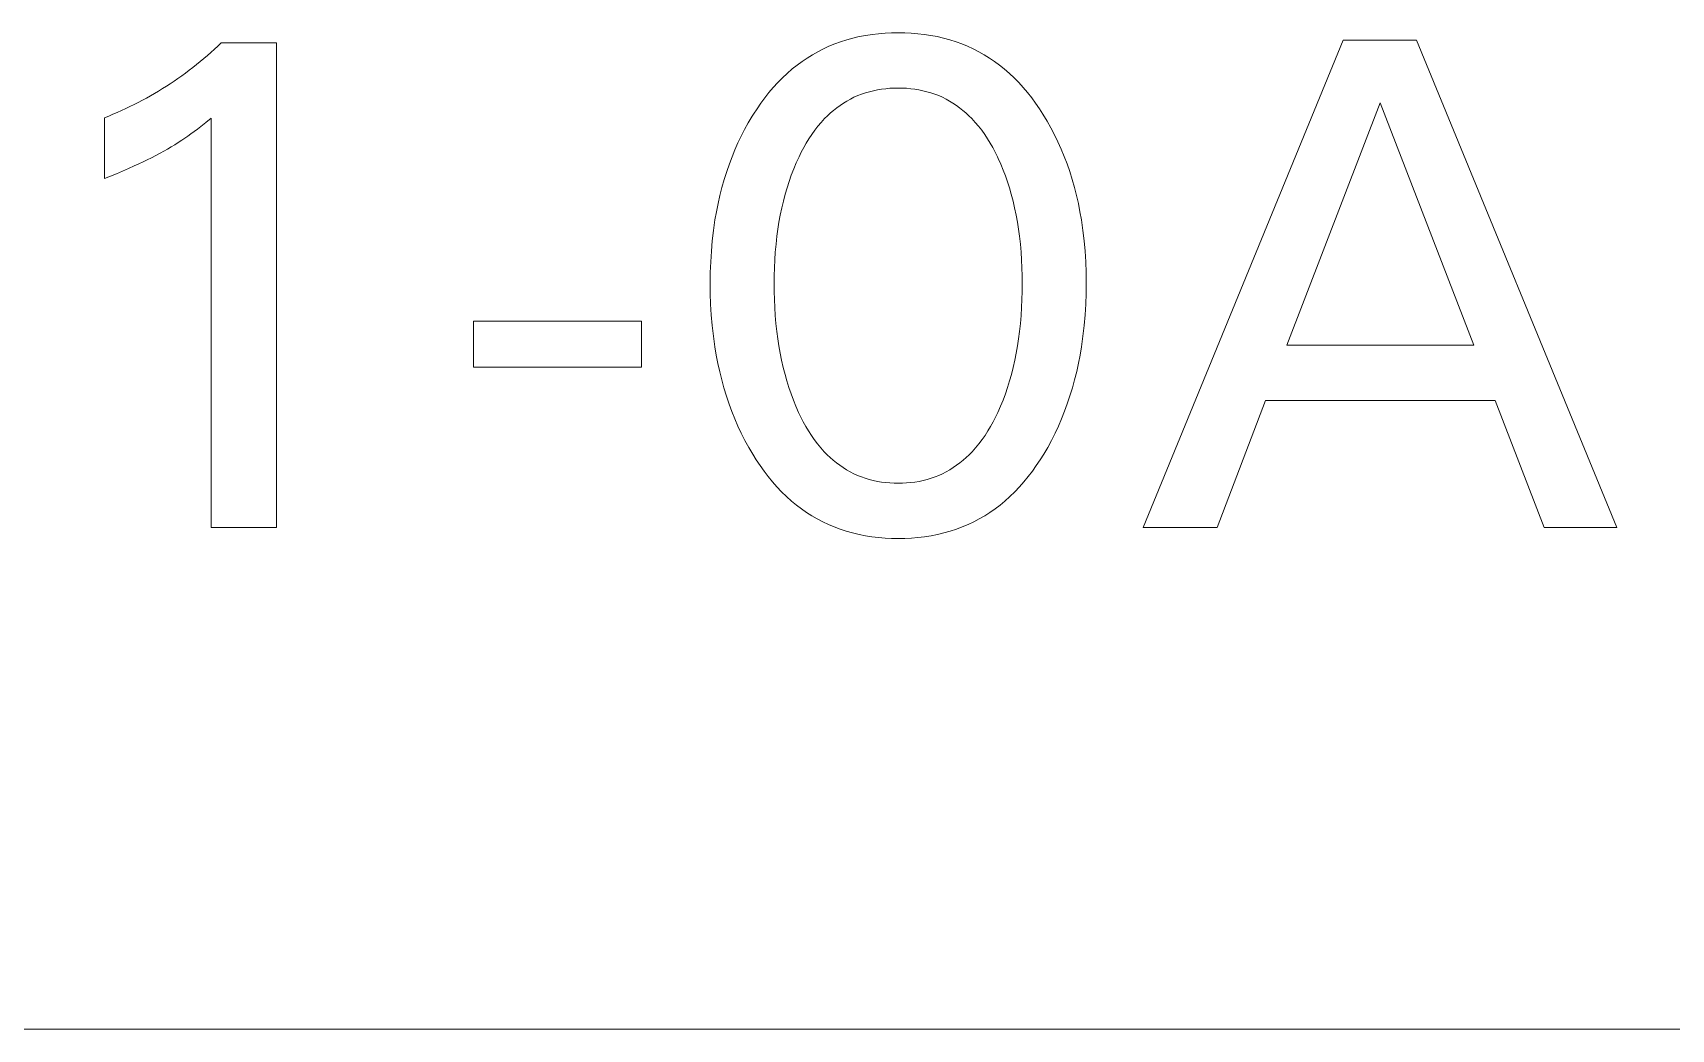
# Model space of a CAD drawing. Header units: millimetres. Extents: x -5035 to 14510, y -7775 to 12.
# Drawn here: x 1382.67 to 1388.38, y -1924.46 to -1920.98 of the extents above; entities that cross this region are included whole.
import ezdxf

# ---------------------------------------------------------------- set-up
doc = ezdxf.new("R2010")
doc.units = ezdxf.units.MM
doc.layers.add('eProC - L2', color=41, linetype='Continuous', lineweight=20)

msp = doc.modelspace()

# ---------------------------------------------------------------- linework, layer by layer
at = {"layer": 'eProC - L2', "linetype": 'Continuous'}
for p, q in [((1383.3265, -1921.0162), (1383.3147, -1921.0275)), ((1383.3265, -1921.0162), (1383.5193, -1921.0162)), ((1383.5193, -1921.0162), (1383.5193, -1922.7065)), ((1385.4654, -1921.0203), (1385.4454, -1921.0285)), ((1385.4856, -1921.0128), (1385.4654, -1921.0203)), ((1385.5072, -1921.0059), (1385.4856, -1921.0128)), ((1385.5291, -1920.9999), (1385.5072, -1921.0059)), ((1385.5512, -1920.9948), (1385.5291, -1920.9999)), ((1385.5735, -1920.9905), (1385.5512, -1920.9948)), ((1385.5959, -1920.9871), (1385.5735, -1920.9905)), ((1385.6185, -1920.9845), (1385.5959, -1920.9871)), ((1385.6412, -1920.9827), (1385.6185, -1920.9845)), ((1385.664, -1920.9816), (1385.6412, -1920.9827)), ((1385.6868, -1920.9812), (1385.664, -1920.9816)), ((1385.7096, -1920.9816), (1385.6868, -1920.9812)), ((1385.7325, -1920.9826), (1385.7096, -1920.9816)), ((1385.7552, -1920.9845), (1385.7325, -1920.9826)), ((1385.7779, -1920.9871), (1385.7552, -1920.9845)), ((1385.8004, -1920.9905), (1385.7779, -1920.9871)), ((1385.8228, -1920.9948), (1385.8004, -1920.9905)), ((1385.8449, -1920.9999), (1385.8228, -1920.9948)), ((1385.8668, -1921.0059), (1385.8449, -1920.9999)), ((1385.8885, -1921.0128), (1385.8668, -1921.0059)), ((1385.9087, -1921.0202), (1385.8885, -1921.0128)), ((1385.9287, -1921.0285), (1385.9087, -1921.0202)), ((1386.541, -1922.7065), (1387.2386, -1921.0065)), ((1387.2386, -1921.0065), (1387.494, -1921.0065)), ((1387.494, -1921.0065), (1388.1916, -1922.7065)), ((1383.2535, -1921.0815), (1383.2409, -1921.0919)), ((1383.2661, -1921.0711), (1383.2535, -1921.0815)), ((1383.2784, -1921.0604), (1383.2661, -1921.0711)), ((1383.2907, -1921.0496), (1383.2784, -1921.0604)), ((1383.3028, -1921.0386), (1383.2907, -1921.0496)), ((1383.3147, -1921.0275), (1383.3028, -1921.0386)), ((1385.3516, -1921.0814), (1385.3342, -1921.0942)), ((1385.3695, -1921.0694), (1385.3516, -1921.0814)), ((1385.3878, -1921.058), (1385.3695, -1921.0694)), ((1385.4067, -1921.0474), (1385.3878, -1921.058)), ((1385.4259, -1921.0376), (1385.4067, -1921.0474)), ((1385.4454, -1921.0285), (1385.4259, -1921.0376)), ((1385.9482, -1921.0376), (1385.9287, -1921.0285)), ((1385.9675, -1921.0474), (1385.9482, -1921.0376)), ((1385.9863, -1921.058), (1385.9675, -1921.0474)), ((1386.0046, -1921.0693), (1385.9863, -1921.058)), ((1386.0226, -1921.0814), (1386.0046, -1921.0693)), ((1386.0399, -1921.0942), (1386.0226, -1921.0814)), ((1383.189, -1921.1313), (1383.1758, -1921.1406)), ((1383.202, -1921.1218), (1383.189, -1921.1313)), ((1383.2151, -1921.112), (1383.202, -1921.1218)), ((1383.2281, -1921.102), (1383.2151, -1921.112)), ((1383.2409, -1921.0919), (1383.2281, -1921.102)), ((1385.2829, -1921.1387), (1385.2666, -1921.1552)), ((1385.2998, -1921.1228), (1385.2829, -1921.1387)), ((1385.3173, -1921.1076), (1385.2998, -1921.1228)), ((1385.3342, -1921.0942), (1385.3173, -1921.1076)), ((1386.0568, -1921.1076), (1386.0399, -1921.0942)), ((1386.0743, -1921.1228), (1386.0568, -1921.1076)), ((1386.0911, -1921.1387), (1386.0743, -1921.1228)), ((1386.1073, -1921.1552), (1386.0911, -1921.1387)), ((1383.0943, -1921.193), (1383.0804, -1921.201)), ((1383.1082, -1921.1847), (1383.0943, -1921.193)), ((1383.122, -1921.1762), (1383.1082, -1921.1847)), ((1383.1356, -1921.1676), (1383.122, -1921.1762)), ((1383.1491, -1921.1588), (1383.1356, -1921.1676)), ((1383.1625, -1921.1498), (1383.1491, -1921.1588)), ((1383.1758, -1921.1406), (1383.1625, -1921.1498)), ((1385.236, -1921.1901), (1385.2216, -1921.2083)), ((1385.251, -1921.1724), (1385.236, -1921.1901)), ((1385.2666, -1921.1552), (1385.251, -1921.1724)), ((1385.5455, -1921.2006), (1385.559, -1921.1954)), ((1385.559, -1921.1954), (1385.5726, -1921.1908)), ((1385.5726, -1921.1908), (1385.5864, -1921.1867)), ((1385.5864, -1921.1867), (1385.6004, -1921.1833)), ((1385.6004, -1921.1833), (1385.6146, -1921.1804)), ((1385.6146, -1921.1804), (1385.6289, -1921.178)), ((1385.6289, -1921.178), (1385.6433, -1921.1763)), ((1385.6433, -1921.1763), (1385.6577, -1921.175)), ((1385.6577, -1921.175), (1385.6722, -1921.1742)), ((1385.6722, -1921.1742), (1385.6868, -1921.174)), ((1385.6868, -1921.174), (1385.7013, -1921.1742)), ((1385.7013, -1921.1742), (1385.7158, -1921.175)), ((1385.7158, -1921.175), (1385.7303, -1921.1763)), ((1385.7303, -1921.1763), (1385.7447, -1921.178)), ((1385.7447, -1921.178), (1385.7589, -1921.1804)), ((1385.7589, -1921.1804), (1385.7731, -1921.1833)), ((1385.7731, -1921.1833), (1385.7871, -1921.1867)), ((1385.7871, -1921.1867), (1385.801, -1921.1908)), ((1385.801, -1921.1908), (1385.8146, -1921.1954)), ((1385.8146, -1921.1954), (1385.828, -1921.2006)), ((1386.1228, -1921.1724), (1386.1073, -1921.1552)), ((1386.1378, -1921.1901), (1386.1228, -1921.1724)), ((1386.1521, -1921.2083), (1386.1378, -1921.1901)), ((1382.9792, -1921.2525), (1382.9644, -1921.2591)), ((1382.994, -1921.2458), (1382.9792, -1921.2525)), ((1383.0086, -1921.2388), (1382.994, -1921.2458)), ((1383.0232, -1921.2316), (1383.0086, -1921.2388)), ((1383.0377, -1921.2243), (1383.0232, -1921.2316)), ((1383.052, -1921.2167), (1383.0377, -1921.2243)), ((1383.0663, -1921.2089), (1383.052, -1921.2167)), ((1383.0804, -1921.201), (1383.0663, -1921.2089)), ((1385.1946, -1921.2461), (1385.182, -1921.2656)), ((1385.2078, -1921.227), (1385.1946, -1921.2461)), ((1385.2216, -1921.2083), (1385.2078, -1921.227)), ((1385.4507, -1921.261), (1385.4614, -1921.2518)), ((1385.4614, -1921.2518), (1385.4725, -1921.243)), ((1385.4725, -1921.243), (1385.484, -1921.2347)), ((1385.484, -1921.2347), (1385.4957, -1921.2269)), ((1385.4957, -1921.2269), (1385.5078, -1921.2195)), ((1385.5078, -1921.2195), (1385.5201, -1921.2127)), ((1385.5201, -1921.2127), (1385.5327, -1921.2064)), ((1385.5327, -1921.2064), (1385.5455, -1921.2006)), ((1385.828, -1921.2006), (1385.8409, -1921.2064)), ((1385.8409, -1921.2064), (1385.8535, -1921.2127)), ((1385.8535, -1921.2127), (1385.8658, -1921.2195)), ((1385.8658, -1921.2195), (1385.8778, -1921.2269)), ((1385.8778, -1921.2269), (1385.8896, -1921.2347)), ((1385.8896, -1921.2347), (1385.901, -1921.243)), ((1385.901, -1921.243), (1385.9121, -1921.2518)), ((1385.9121, -1921.2518), (1385.9229, -1921.261)), ((1386.1658, -1921.227), (1386.1521, -1921.2083)), ((1386.179, -1921.2461), (1386.1658, -1921.227)), ((1386.1916, -1921.2656), (1386.179, -1921.2461)), ((1387.3675, -1921.2258), (1387.0422, -1922.0704)), ((1387.694, -1922.0704), (1387.3675, -1921.2258)), ((1382.9344, -1921.2717), (1382.9193, -1921.2776)), ((1382.9193, -1921.4897), (1382.9193, -1921.2776)), ((1382.9494, -1921.2655), (1382.9344, -1921.2717)), ((1382.9644, -1921.2591), (1382.9494, -1921.2655)), ((1383.2438, -1921.317), (1383.2551, -1921.3083)), ((1383.2551, -1921.3083), (1383.2734, -1921.2937)), ((1383.2734, -1921.2937), (1383.2916, -1921.2788)), ((1383.2916, -1922.7065), (1383.2916, -1921.2788)), ((1385.1642, -1921.2951), (1385.1515, -1921.3181)), ((1385.1777, -1921.2725), (1385.1642, -1921.2951)), ((1385.182, -1921.2656), (1385.1777, -1921.2725)), ((1385.3957, -1921.3215), (1385.4066, -1921.3074)), ((1385.4066, -1921.3074), (1385.4181, -1921.2937)), ((1385.4181, -1921.2937), (1385.4303, -1921.2806)), ((1385.4303, -1921.2806), (1385.4403, -1921.2706)), ((1385.4403, -1921.2706), (1385.4507, -1921.261)), ((1385.9229, -1921.261), (1385.9333, -1921.2706)), ((1385.9333, -1921.2706), (1385.9433, -1921.2806)), ((1385.9433, -1921.2806), (1385.9554, -1921.2937)), ((1385.9554, -1921.2937), (1385.967, -1921.3074)), ((1385.967, -1921.3074), (1385.9779, -1921.3215)), ((1386.2058, -1921.2891), (1386.1916, -1921.2656)), ((1386.2193, -1921.313), (1386.2058, -1921.2891)), ((1383.1645, -1921.3718), (1383.1769, -1921.3639)), ((1383.1769, -1921.3639), (1383.1892, -1921.3559)), ((1383.1892, -1921.3559), (1383.1999, -1921.3488)), ((1383.1999, -1921.3488), (1383.2104, -1921.3414)), ((1383.2104, -1921.3414), (1383.2209, -1921.334)), ((1383.2209, -1921.334), (1383.2324, -1921.3256)), ((1383.2324, -1921.3256), (1383.2438, -1921.317)), ((1385.1282, -1921.3651), (1385.1175, -1921.3891)), ((1385.1395, -1921.3414), (1385.1282, -1921.3651)), ((1385.1515, -1921.3181), (1385.1395, -1921.3414)), ((1385.3573, -1921.3819), (1385.3661, -1921.3663)), ((1385.3661, -1921.3663), (1385.3754, -1921.351)), ((1385.3754, -1921.351), (1385.3853, -1921.3361)), ((1385.3853, -1921.3361), (1385.3957, -1921.3215)), ((1385.9779, -1921.3215), (1385.9883, -1921.3361)), ((1385.9883, -1921.3361), (1385.9981, -1921.351)), ((1385.9981, -1921.351), (1386.0074, -1921.3663)), ((1386.0074, -1921.3663), (1386.0163, -1921.3819)), ((1386.232, -1921.3373), (1386.2193, -1921.313)), ((1386.2439, -1921.362), (1386.232, -1921.3373)), ((1386.2551, -1921.387), (1386.2439, -1921.362)), ((1383.0541, -1921.4318), (1383.0691, -1921.4244)), ((1383.0691, -1921.4244), (1383.0841, -1921.4169)), ((1383.0841, -1921.4169), (1383.0989, -1921.4092)), ((1383.0989, -1921.4092), (1383.1137, -1921.4013)), ((1383.1137, -1921.4013), (1383.1265, -1921.3942)), ((1383.1265, -1921.3942), (1383.1393, -1921.3869)), ((1383.1393, -1921.3869), (1383.1519, -1921.3794)), ((1383.1519, -1921.3794), (1383.1645, -1921.3718)), ((1385.1076, -1921.4134), (1385.0983, -1921.438)), ((1385.1175, -1921.3891), (1385.1076, -1921.4134)), ((1385.3313, -1921.4348), (1385.341, -1921.4138)), ((1385.341, -1921.4138), (1385.3489, -1921.3977)), ((1385.3489, -1921.3977), (1385.3573, -1921.3819)), ((1386.0163, -1921.3819), (1386.0246, -1921.3977)), ((1386.0246, -1921.3977), (1386.0326, -1921.4138)), ((1386.0326, -1921.4138), (1386.0351, -1921.4192)), ((1386.0351, -1921.4192), (1386.0442, -1921.4394)), ((1386.2655, -1921.4124), (1386.2551, -1921.387)), ((1386.2753, -1921.438), (1386.2655, -1921.4124)), ((1382.9193, -1921.4897), (1382.9403, -1921.4813)), ((1382.9403, -1921.4813), (1382.9613, -1921.4728)), ((1382.9613, -1921.4728), (1382.9822, -1921.4641)), ((1382.9822, -1921.4641), (1383.003, -1921.4551)), ((1383.003, -1921.4551), (1383.0237, -1921.4459)), ((1383.0237, -1921.4459), (1383.0389, -1921.4389)), ((1383.0389, -1921.4389), (1383.0541, -1921.4318)), ((1385.0888, -1921.4653), (1385.0802, -1921.4929)), ((1385.0983, -1921.438), (1385.0888, -1921.4653)), ((1385.3063, -1921.4996), (1385.314, -1921.4778)), ((1385.314, -1921.4778), (1385.3224, -1921.4562)), ((1385.3224, -1921.4562), (1385.3313, -1921.4348)), ((1386.0442, -1921.4394), (1386.0527, -1921.4599)), ((1386.0527, -1921.4599), (1386.0605, -1921.4805)), ((1386.0605, -1921.4805), (1386.0678, -1921.5014)), ((1386.2847, -1921.4653), (1386.2753, -1921.438)), ((1386.2934, -1921.4929), (1386.2847, -1921.4653)), ((1385.0723, -1921.5208), (1385.0651, -1921.5488)), ((1385.0802, -1921.4929), (1385.0723, -1921.5208)), ((1385.2928, -1921.5437), (1385.2993, -1921.5216)), ((1385.2993, -1921.5216), (1385.3063, -1921.4996)), ((1386.0678, -1921.5014), (1386.0746, -1921.5225)), ((1386.0746, -1921.5225), (1386.0808, -1921.5437)), ((1386.3013, -1921.5208), (1386.2934, -1921.4929)), ((1386.3084, -1921.5488), (1386.3013, -1921.5208)), ((1385.0587, -1921.5771), (1385.053, -1921.6055)), ((1385.0651, -1921.5488), (1385.0587, -1921.5771)), ((1385.2756, -1921.6169), (1385.2807, -1921.5924)), ((1385.2807, -1921.5924), (1385.2864, -1921.568)), ((1385.2864, -1921.568), (1385.2928, -1921.5437)), ((1386.0808, -1921.5437), (1386.0871, -1921.568)), ((1386.0871, -1921.568), (1386.0928, -1921.5924)), ((1386.0928, -1921.5924), (1386.0979, -1921.6169)), ((1386.3148, -1921.5771), (1386.3084, -1921.5488)), ((1386.3205, -1921.6055), (1386.3148, -1921.5771)), ((1385.0481, -1921.634), (1385.0428, -1921.6703)), ((1385.053, -1921.6055), (1385.0481, -1921.634)), ((1385.2672, -1921.6663), (1385.2711, -1921.6415)), ((1385.2711, -1921.6415), (1385.2756, -1921.6169)), ((1386.0979, -1921.6169), (1386.1024, -1921.6415)), ((1386.1024, -1921.6415), (1386.1063, -1921.6663)), ((1386.3255, -1921.634), (1386.3205, -1921.6055)), ((1386.3308, -1921.6703), (1386.3255, -1921.634)), ((1385.0386, -1921.7068), (1385.0354, -1921.7434)), ((1385.0428, -1921.6703), (1385.0386, -1921.7068)), ((1385.2608, -1921.7185), (1385.2639, -1921.6911)), ((1385.2639, -1921.6911), (1385.2672, -1921.6663)), ((1386.1063, -1921.6663), (1386.1097, -1921.6911)), ((1386.1097, -1921.6911), (1386.1127, -1921.7185)), ((1386.335, -1921.7068), (1386.3308, -1921.6703)), ((1386.3382, -1921.7434), (1386.335, -1921.7068)), ((1385.0354, -1921.7434), (1385.0331, -1921.7801)), ((1385.2565, -1921.7734), (1385.2584, -1921.7459)), ((1385.2584, -1921.7459), (1385.2608, -1921.7185)), ((1386.1127, -1921.7185), (1386.1152, -1921.7459)), ((1386.1152, -1921.7459), (1386.117, -1921.7734)), ((1386.3404, -1921.7801), (1386.3382, -1921.7434)), ((1385.0318, -1921.8168), (1385.0314, -1921.8535)), ((1385.0331, -1921.7801), (1385.0318, -1921.8168)), ((1385.2545, -1921.8284), (1385.2553, -1921.8009)), ((1385.2553, -1921.8009), (1385.2565, -1921.7734)), ((1386.117, -1921.7734), (1386.1183, -1921.8009)), ((1386.1183, -1921.8009), (1386.1191, -1921.8284)), ((1386.3417, -1921.8168), (1386.3404, -1921.7801)), ((1386.3422, -1921.8535), (1386.3417, -1921.8168)), ((1385.0314, -1921.8535), (1385.0317, -1921.8909)), ((1385.2542, -1921.8559), (1385.2545, -1921.8284)), ((1385.2545, -1921.8839), (1385.2542, -1921.8559)), ((1386.1191, -1921.8284), (1386.1193, -1921.8559)), ((1386.1193, -1921.8559), (1386.1191, -1921.8839)), ((1386.3418, -1921.8908), (1386.3422, -1921.8535)), ((1385.0317, -1921.8909), (1385.033, -1921.9282)), ((1385.033, -1921.9282), (1385.0352, -1921.9655)), ((1385.2552, -1921.9118), (1385.2545, -1921.8839)), ((1385.2565, -1921.9397), (1385.2552, -1921.9118)), ((1386.1183, -1921.9118), (1386.1171, -1921.9397)), ((1386.1191, -1921.8839), (1386.1183, -1921.9118)), ((1386.3383, -1921.9652), (1386.3405, -1921.928)), ((1386.3405, -1921.928), (1386.3418, -1921.8908)), ((1384.2061, -1922.1475), (1384.2061, -1921.9873)), ((1384.2061, -1921.9873), (1384.7916, -1921.9873)), ((1384.7916, -1921.9873), (1384.7916, -1922.1475)), ((1385.0352, -1921.9655), (1385.0384, -1922.0027)), ((1385.2583, -1921.9675), (1385.2565, -1921.9397)), ((1385.2607, -1921.9954), (1385.2583, -1921.9675)), ((1385.2638, -1922.0231), (1385.2607, -1921.9954)), ((1386.1128, -1921.9954), (1386.1098, -1922.0231)), ((1386.1152, -1921.9675), (1386.1128, -1921.9954)), ((1386.1171, -1921.9397), (1386.1152, -1921.9675)), ((1386.3351, -1922.0024), (1386.3383, -1921.9652)), ((1385.0384, -1922.0027), (1385.0426, -1922.0398)), ((1385.0426, -1922.0398), (1385.0478, -1922.0768)), ((1385.2671, -1922.0484), (1385.2638, -1922.0231)), ((1385.2709, -1922.0735), (1385.2671, -1922.0484)), ((1386.1065, -1922.0484), (1386.1026, -1922.0735)), ((1386.1098, -1922.0231), (1386.1065, -1922.0484)), ((1386.3257, -1922.0763), (1386.331, -1922.0394)), ((1386.331, -1922.0394), (1386.3351, -1922.0024)), ((1385.0478, -1922.0768), (1385.0527, -1922.1058)), ((1385.0527, -1922.1058), (1385.0583, -1922.1346)), ((1385.2753, -1922.0986), (1385.2709, -1922.0735)), ((1385.2804, -1922.1235), (1385.2753, -1922.0986)), ((1386.0982, -1922.0986), (1386.0932, -1922.1235)), ((1386.1026, -1922.0735), (1386.0982, -1922.0986)), ((1386.3153, -1922.1341), (1386.3208, -1922.1052)), ((1386.3208, -1922.1052), (1386.3257, -1922.0763)), ((1387.0422, -1922.0704), (1387.694, -1922.0704)), ((1384.7916, -1922.1475), (1384.2061, -1922.1475)), ((1385.0583, -1922.1346), (1385.0646, -1922.1633)), ((1385.0646, -1922.1633), (1385.0716, -1922.1918)), ((1385.286, -1922.1483), (1385.2804, -1922.1235)), ((1385.2923, -1922.1729), (1385.286, -1922.1483)), ((1386.0876, -1922.1483), (1386.0813, -1922.1729)), ((1386.0932, -1922.1235), (1386.0876, -1922.1483)), ((1386.302, -1922.1913), (1386.309, -1922.1627)), ((1386.309, -1922.1627), (1386.3153, -1922.1341)), ((1385.0716, -1922.1918), (1385.0794, -1922.2201)), ((1385.0794, -1922.2201), (1385.0879, -1922.2482)), ((1385.2986, -1922.1955), (1385.2923, -1922.1729)), ((1385.3056, -1922.2179), (1385.2986, -1922.1955)), ((1385.3132, -1922.2401), (1385.3056, -1922.2179)), ((1386.0679, -1922.2179), (1386.0604, -1922.2401)), ((1386.0749, -1922.1955), (1386.0679, -1922.2179)), ((1386.0813, -1922.1729), (1386.0749, -1922.1955)), ((1386.2857, -1922.2476), (1386.2942, -1922.2196)), ((1386.2942, -1922.2196), (1386.302, -1922.1913)), ((1385.0879, -1922.2482), (1385.0972, -1922.276)), ((1385.0972, -1922.276), (1385.1068, -1922.302)), ((1385.3214, -1922.2621), (1385.3132, -1922.2401)), ((1385.3302, -1922.2838), (1385.3214, -1922.2621)), ((1386.0522, -1922.2621), (1386.0433, -1922.2838)), ((1386.0604, -1922.2401), (1386.0522, -1922.2621)), ((1386.2668, -1922.3015), (1386.2763, -1922.2755)), ((1386.2763, -1922.2755), (1386.2857, -1922.2476)), ((1386.9675, -1922.2632), (1386.7988, -1922.7065)), ((1387.7675, -1922.2632), (1386.9675, -1922.2632)), ((1387.9386, -1922.7065), (1387.7675, -1922.2632)), ((1385.1068, -1922.302), (1385.117, -1922.3277)), ((1385.117, -1922.3277), (1385.128, -1922.3531)), ((1385.3398, -1922.3053), (1385.3302, -1922.2838)), ((1385.3477, -1922.3218), (1385.3398, -1922.3053)), ((1385.356, -1922.3381), (1385.3477, -1922.3218)), ((1385.3648, -1922.3541), (1385.356, -1922.3381)), ((1386.0175, -1922.3381), (1386.0087, -1922.3541)), ((1386.0259, -1922.3218), (1386.0175, -1922.3381)), ((1386.0338, -1922.3053), (1386.0259, -1922.3218)), ((1386.0433, -1922.2838), (1386.0338, -1922.3053)), ((1386.2455, -1922.3528), (1386.2565, -1922.3273)), ((1386.2565, -1922.3273), (1386.2668, -1922.3015)), ((1385.128, -1922.3531), (1385.1398, -1922.3781)), ((1385.1398, -1922.3781), (1385.1522, -1922.4029)), ((1385.3741, -1922.3699), (1385.3648, -1922.3541)), ((1385.384, -1922.3853), (1385.3741, -1922.3699)), ((1385.3944, -1922.4003), (1385.384, -1922.3853)), ((1385.9896, -1922.3853), (1385.9792, -1922.4003)), ((1385.9994, -1922.3699), (1385.9896, -1922.3853)), ((1386.0087, -1922.3541), (1385.9994, -1922.3699)), ((1386.2213, -1922.4027), (1386.2338, -1922.3779)), ((1386.2338, -1922.3779), (1386.2455, -1922.3528)), ((1385.1522, -1922.4029), (1385.1655, -1922.4272)), ((1385.1655, -1922.4272), (1385.1795, -1922.4511)), ((1385.1795, -1922.4511), (1385.1921, -1922.4712)), ((1385.4054, -1922.4148), (1385.3944, -1922.4003)), ((1385.417, -1922.4289), (1385.4054, -1922.4148)), ((1385.4292, -1922.4425), (1385.417, -1922.4289)), ((1385.4392, -1922.4528), (1385.4292, -1922.4425)), ((1385.4496, -1922.4626), (1385.4392, -1922.4528)), ((1385.9343, -1922.4528), (1385.924, -1922.4626)), ((1385.9443, -1922.4425), (1385.9343, -1922.4528)), ((1385.9566, -1922.4289), (1385.9443, -1922.4425)), ((1385.9682, -1922.4148), (1385.9566, -1922.4289)), ((1385.9792, -1922.4003), (1385.9682, -1922.4148)), ((1386.1815, -1922.4712), (1386.194, -1922.4511)), ((1386.194, -1922.4511), (1386.208, -1922.4271)), ((1386.208, -1922.4271), (1386.2213, -1922.4027)), ((1385.1921, -1922.4712), (1385.2053, -1922.4909)), ((1385.2053, -1922.4909), (1385.2191, -1922.5102)), ((1385.2191, -1922.5102), (1385.2335, -1922.529)), ((1385.4604, -1922.4721), (1385.4496, -1922.4626)), ((1385.4715, -1922.4811), (1385.4604, -1922.4721)), ((1385.4829, -1922.4897), (1385.4715, -1922.4811)), ((1385.4947, -1922.4978), (1385.4829, -1922.4897)), ((1385.5068, -1922.5054), (1385.4947, -1922.4978)), ((1385.5192, -1922.5125), (1385.5068, -1922.5054)), ((1385.8667, -1922.5054), (1385.8543, -1922.5125)), ((1385.8788, -1922.4978), (1385.8667, -1922.5054)), ((1385.8906, -1922.4897), (1385.8788, -1922.4978)), ((1385.9021, -1922.4811), (1385.8906, -1922.4897)), ((1385.9132, -1922.4721), (1385.9021, -1922.4811)), ((1385.924, -1922.4626), (1385.9132, -1922.4721)), ((1386.1403, -1922.529), (1386.1546, -1922.5102)), ((1386.1546, -1922.5102), (1386.1683, -1922.4909)), ((1386.1683, -1922.4909), (1386.1815, -1922.4712)), ((1385.2335, -1922.529), (1385.2485, -1922.5473)), ((1385.2485, -1922.5473), (1385.2642, -1922.5651)), ((1385.2642, -1922.5651), (1385.2805, -1922.5822)), ((1385.5319, -1922.519), (1385.5192, -1922.5125)), ((1385.5449, -1922.5249), (1385.5319, -1922.519)), ((1385.5583, -1922.5303), (1385.5449, -1922.5249)), ((1385.572, -1922.535), (1385.5583, -1922.5303)), ((1385.5859, -1922.5392), (1385.572, -1922.535)), ((1385.6, -1922.5428), (1385.5859, -1922.5392)), ((1385.6142, -1922.5457), (1385.6, -1922.5428)), ((1385.6286, -1922.5481), (1385.6142, -1922.5457)), ((1385.643, -1922.55), (1385.6286, -1922.5481)), ((1385.6576, -1922.5513), (1385.643, -1922.55)), ((1385.6722, -1922.5521), (1385.6576, -1922.5513)), ((1385.6868, -1922.5523), (1385.6722, -1922.5521)), ((1385.7014, -1922.5521), (1385.6868, -1922.5523)), ((1385.716, -1922.5513), (1385.7014, -1922.5521)), ((1385.7305, -1922.55), (1385.716, -1922.5513)), ((1385.745, -1922.5481), (1385.7305, -1922.55)), ((1385.7594, -1922.5457), (1385.745, -1922.5481)), ((1385.7736, -1922.5428), (1385.7594, -1922.5457)), ((1385.7877, -1922.5392), (1385.7736, -1922.5428)), ((1385.8016, -1922.535), (1385.7877, -1922.5392)), ((1385.8152, -1922.5303), (1385.8016, -1922.535)), ((1385.8287, -1922.5249), (1385.8152, -1922.5303)), ((1385.8416, -1922.519), (1385.8287, -1922.5249)), ((1385.8543, -1922.5125), (1385.8416, -1922.519)), ((1386.0935, -1922.5822), (1386.1097, -1922.5651)), ((1386.1097, -1922.5651), (1386.1253, -1922.5473)), ((1386.1253, -1922.5473), (1386.1403, -1922.529)), ((1385.2805, -1922.5822), (1385.2975, -1922.5987)), ((1385.2975, -1922.5987), (1385.3152, -1922.6144)), ((1385.3152, -1922.6144), (1385.332, -1922.6283)), ((1386.0421, -1922.6283), (1386.0589, -1922.6144)), ((1386.0589, -1922.6144), (1386.0765, -1922.5987)), ((1386.0765, -1922.5987), (1386.0935, -1922.5822)), ((1385.332, -1922.6283), (1385.3495, -1922.6414)), ((1385.3495, -1922.6414), (1385.3674, -1922.6539)), ((1385.3674, -1922.6539), (1385.3859, -1922.6656)), ((1385.3859, -1922.6656), (1385.4048, -1922.6766)), ((1385.4048, -1922.6766), (1385.4241, -1922.6868)), ((1385.95, -1922.6868), (1385.9694, -1922.6766)), ((1385.9694, -1922.6766), (1385.9883, -1922.6656)), ((1385.9883, -1922.6656), (1386.0067, -1922.6539)), ((1386.0067, -1922.6539), (1386.0247, -1922.6414)), ((1386.0247, -1922.6414), (1386.0421, -1922.6283)), ((1383.5193, -1922.7065), (1383.2916, -1922.7065)), ((1385.4241, -1922.6868), (1385.4438, -1922.6962)), ((1385.4438, -1922.6962), (1385.4638, -1922.7047)), ((1385.4638, -1922.7047), (1385.4842, -1922.7124)), ((1385.4842, -1922.7124), (1385.5059, -1922.7196)), ((1385.5059, -1922.7196), (1385.5279, -1922.7258)), ((1385.5279, -1922.7258), (1385.5502, -1922.7311)), ((1385.5502, -1922.7311), (1385.5726, -1922.7355)), ((1385.5726, -1922.7355), (1385.5952, -1922.739)), ((1385.7786, -1922.739), (1385.8012, -1922.7355)), ((1385.8012, -1922.7355), (1385.8237, -1922.7311)), ((1385.8237, -1922.7311), (1385.846, -1922.7258)), ((1385.846, -1922.7258), (1385.8681, -1922.7196)), ((1385.8681, -1922.7196), (1385.8899, -1922.7124)), ((1385.8899, -1922.7124), (1385.9102, -1922.7047)), ((1385.9102, -1922.7047), (1385.9303, -1922.6962)), ((1385.9303, -1922.6962), (1385.95, -1922.6868)), ((1386.7988, -1922.7065), (1386.541, -1922.7065)), ((1388.1916, -1922.7065), (1387.9386, -1922.7065)), ((1385.5952, -1922.739), (1385.618, -1922.7417)), ((1385.618, -1922.7417), (1385.6409, -1922.7436)), ((1385.6409, -1922.7436), (1385.6638, -1922.7447)), ((1385.6638, -1922.7447), (1385.6868, -1922.7451)), ((1385.6868, -1922.7451), (1385.7098, -1922.7447)), ((1385.7098, -1922.7447), (1385.7328, -1922.7436)), ((1385.7328, -1922.7436), (1385.7557, -1922.7417)), ((1385.7557, -1922.7417), (1385.7786, -1922.739)), ((1369.2422, -1924.4565), (1409.2422, -1924.4565))]:
    msp.add_line(p, q, dxfattribs=at)

doc.saveas('drawing.dxf')
